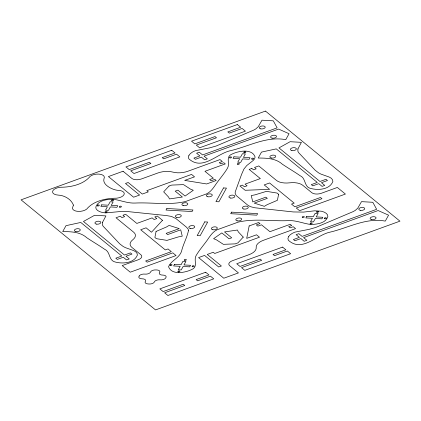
<?xml version="1.0" encoding="UTF-8"?>
<svg xmlns="http://www.w3.org/2000/svg" width="421" height="421" viewBox="0 0 421 421"><rect width="100%" height="100%" fill="white"/><g stroke="black" fill="none" stroke-linecap="round" stroke-linejoin="round"><path stroke-width="0.63" d="M188.508 230.376C187.25 236.897 183.882 242.906 182.046 249.316C180.735 257.836 171.442 259.82 168.542 266.677C171.489 275.329 185.061 272.766 191.434 269.661C198.565 267.077 193.307 260.273 196.107 255.542C199.412 249.99 203.696 245.111 207.453 239.87C210.442 235.45 213.584 230.54 219.083 229.061L238.175 222.13C254.547 218.252 271.777 221.435 288.48 220.625C296.1 220.236 303.125 223.467 310.535 224.456C316.724 224.367 325.686 223.435 327.864 216.536L327.517 214.815L326.196 213.305L324.07 212.073L321.318 211.2L314.619 210.821L303.546 212.105L293.274 211.947L254.642 207.748L250.29 206.616L247.622 205.043L236.181 195.528L235.129 193.297L235.244 191.871L241.591 174.357L243.927 169.053L246.717 165.585L253.153 160.512L254.61 158.78L255.1 156.996C252.147 148.345 238.575 150.907 232.203 154.007C225.072 156.596 230.329 163.401 227.529 168.132C224.225 173.678 219.941 178.562 216.184 183.803C213.194 188.224 210.053 193.134 204.553 194.607L185.461 201.543C169.095 205.422 151.86 202.238 135.157 203.048C127.537 203.438 120.511 200.207 113.102 199.217C106.913 199.307 97.951 200.238 95.778 207.137L96.12 208.853L97.44 210.368L99.566 211.6L102.319 212.473L105.529 212.915L120.09 211.568L127.031 211.5L166.121 215.536L171.452 216.415L176.015 218.631L186.519 227.229L188.155 229.177L188.508 230.376M73.433 205.111L72.77 207.027A7.862 3.884 -6.7 0 0 78.101 211.389A7.862 3.884 -6.7 0 0 87.794 207.869C94.272 201.117 105.071 198.549 114.275 198.254A7.862 3.884 -6.7 0 0 123.963 194.739A7.862 3.884 -6.7 0 0 118.633 190.371C113.27 190.36 101.698 184.919 104.061 178.446A7.862 3.884 -6.7 0 0 98.73 174.084A7.862 3.884 -6.7 0 0 89.036 177.599C82.558 184.356 71.765 186.924 62.561 187.213A7.862 3.884 -6.7 0 0 52.867 190.734A7.862 3.884 -6.7 0 0 58.203 195.102C64.402 195.333 71.207 199.196 73.433 205.111M102.408 222.525L102.398 224.903L103.129 226.209L119.653 243.77L123.153 246.474L125.405 247.643L133.662 250.6L135.788 251.816L137.025 253.353L137.388 255.084C134.041 263.546 121.701 264.172 114.096 261.678C108.55 259.499 110.328 251.553 104.576 249.248C98.809 245.222 92.709 241.712 86.879 237.797C80.274 231.824 71.117 231.618 62.713 231.603L65.992 225.667L80.774 222.446L121.795 256.021L115.807 258.199L117.285 259.41L123.274 257.236L126.568 259.931L129.258 258.957L125.963 256.257L131.952 254.084L130.473 252.874L124.484 255.047L83.463 221.472L94.609 215.273L105.918 215.91L102.408 222.525M297.905 148.96L297.894 151.339L298.626 152.644L315.15 170.205L318.65 172.91L320.902 174.078L329.164 177.036L331.285 178.251L332.522 179.788L332.885 181.519C329.538 189.982 317.202 190.608 309.593 188.113C304.046 185.935 305.825 177.988 300.073 175.683C294.305 171.657 288.206 168.147 282.375 164.232C275.771 158.259 266.614 158.054 258.21 158.038L261.488 152.102L276.271 148.881L317.292 182.456L311.303 184.635L312.787 185.845L318.771 183.672L322.07 186.366L324.754 185.393L321.46 182.693L327.449 180.52L325.97 179.309L319.981 181.483L278.96 147.903L290.106 141.709L301.415 142.345L297.905 148.96M156.065 231.445L154.886 237.455L156.365 238.665L166.984 240.386L178.451 236.891L182.246 236.149L180.714 229.824L167.642 234.571L166.158 233.36L179.235 228.614L169.11 225.403L166.395 227.024L156.065 231.445M278.597 194.281L277.423 200.285L267.088 204.706L264.372 206.327L254.252 203.122L267.324 198.375L265.846 197.165L252.774 201.912L251.242 195.581L255.031 194.839L266.498 191.345L277.118 193.071L278.597 194.281M249.158 225.951L246.701 238.365L256.526 234.797L259.483 237.218L214.721 253.474L213.242 252.263L207.253 254.437L221.372 265.998L218.683 266.972L204.564 255.415L198.575 257.589L223.788 278.228L238.454 272.903L229.645 265.693A7.01 3.463 -6.7 0 1 232.397 260.72L249.006 254.689A14.019 6.925 -6.7 0 0 256.2 247.501A14.019 6.925 -6.7 0 1 263.393 240.307L295.547 228.635L293.211 226.719L290.153 227.829L288.674 226.619L291.732 225.509L290.248 224.298L269.903 231.687L261.499 224.809L257.815 226.145L256.336 224.935L260.02 223.598L258.678 222.493L249.158 225.951M188.961 155.307L188.387 157.096L188.819 158.801C202.569 171.294 216.968 153.376 230.682 150.644C248.89 146.387 266.488 136.015 285.764 139.651L289.048 133.715L278.613 129.079L204.059 156.149L207.353 158.843L204.664 159.822L201.37 157.122L195.381 159.301L193.902 158.091L199.891 155.912L196.596 153.218L199.286 152.239L202.58 154.939L277.134 127.863L273.303 120.827L261.994 120.19L258.199 126.784L255.652 129.026L253.568 130.173L216.189 146.008L209.653 147.876L195.423 150.671L192.607 151.976L190.413 153.565L188.961 155.307M288.48 236.765L287.906 238.554L288.338 240.259C302.089 252.753 316.487 234.834 330.196 232.103C348.404 227.845 366.007 217.473 385.283 221.109L388.567 215.173L378.132 210.537L303.578 237.607L306.872 240.302L304.183 241.28L300.889 238.581L294.9 240.759L293.421 239.544L299.41 237.37L296.116 234.676L298.799 233.697L302.099 236.397L376.648 209.321L372.817 202.285L361.513 201.648L357.718 208.242L355.171 210.484L353.087 211.631L315.708 227.466L309.172 229.334L294.942 232.129L292.127 233.434L289.932 235.023L288.48 236.765M101.708 204.843L100.851 206.39L107.413 206.758L105.513 210.2L108.46 210.368L110.36 206.921L116.927 207.295L117.78 205.748L111.218 205.374L113.123 201.933L110.176 201.764L108.271 205.211L101.708 204.843M166.853 208.511L166 210.053L192.087 211.521L192.939 209.979L166.853 208.511M139.193 276.029L138.998 276.387A4.205 2.079 -6.7 0 0 142.235 278.813A4.205 2.079 -6.7 0 1 145.371 281.381A4.205 2.079 -6.7 0 0 148.234 283.943L148.939 284.007A4.205 2.079 -6.7 0 0 154.381 281.912A4.205 2.079 -6.7 0 1 160.085 279.839A4.205 2.079 -6.7 0 0 165.732 277.913L165.953 277.513A4.205 2.079 -6.7 0 0 162.716 275.087A4.205 2.079 -6.7 0 1 159.575 272.513A4.205 2.079 -6.7 0 0 156.712 269.95L155.98 269.935A4.205 2.079 -6.7 0 0 150.544 272.029A4.205 2.079 -6.7 0 1 144.84 274.103A4.205 2.079 -6.7 0 0 139.193 276.029M174.468 264.399L173.615 265.946L180.177 266.314L178.272 269.761L181.219 269.924L183.124 266.482L189.692 266.851L190.545 265.304L183.982 264.935L185.887 261.488L182.94 261.325L181.035 264.767L174.468 264.399M233.95 156.822L233.092 158.37L239.66 158.738L237.754 162.18L240.701 162.348L242.607 158.901L249.169 159.275L250.021 157.728L243.459 157.359L245.364 153.912L242.417 153.744L240.512 157.191L233.95 156.822M204.743 221.883L197.175 235.576L200.122 235.739L207.69 222.051L204.743 221.883M223.514 187.934L215.947 201.622L218.894 201.791L226.461 188.098L223.514 187.934M231.55 212.147L230.697 213.694L256.784 215.163L257.641 213.621L231.55 212.147M306.709 216.378L305.857 217.925L312.419 218.294L310.514 221.741L313.461 221.909L315.366 218.462L321.933 218.831L322.786 217.283L316.224 216.915L318.129 213.473L315.182 213.305L313.277 216.752L306.709 216.378M169 186.061L163.664 191.834L168.626 197.117L169.442 198.938L182.393 197.028L175.199 191.139L177.888 190.16L185.082 196.049L193.307 190.271L190.539 189.161L183.514 184.624L171.689 185.082L169 186.061M162.48 220.304L151.481 232.239L146.071 227.814L140.693 229.766L165.327 249.927L168.016 248.948L171.31 251.647L145.645 260.967L147.124 262.178L172.789 252.858L176.083 255.552L130.257 272.198L122.19 265.588L138.199 259.778A7.01 3.463 -6.7 0 0 140.946 254.805L131.805 247.327A14.019 6.925 -6.7 0 1 132.757 239.786A14.019 6.925 -6.7 0 0 133.71 232.239L116.017 217.762L120.264 216.22L121.948 217.594L124.632 216.62L122.953 215.242L125.642 214.268L136.836 223.43L152.113 217.883L154.139 219.541L156.828 218.562L154.802 216.904L157.244 216.015L162.48 220.304M243.238 237.123L237.902 242.896L235.213 243.87L223.388 244.333L216.362 239.796L213.594 238.686L221.82 232.908L229.013 238.791L231.703 237.818L224.509 231.929L237.46 230.019L238.275 231.839L243.238 237.123M265.467 111.086L21.05 199.838L155.533 309.914L399.95 221.162L265.467 111.086M237.365 124.548L191.539 141.188L194.834 143.882L214.994 136.562L216.478 137.772L196.312 145.092L199.607 147.792L245.432 131.152L242.138 128.452L229.308 133.115L227.829 131.905L240.659 127.242L237.365 124.548M171.763 150.276L125.937 166.916L129.231 169.61L149.397 162.29L150.876 163.501L130.71 170.821L134.004 173.52L179.835 156.88L176.541 154.181L163.706 158.843L162.227 157.633L175.057 152.97L171.763 150.276M123.064 171.242L108.402 176.567L133.615 197.207L139.604 195.034L125.484 183.477L128.173 182.498L142.293 194.06L148.281 191.881L146.803 190.671L191.566 174.415L194.528 176.841L184.698 180.409L206.658 183.956L216.178 180.498L214.831 179.399L211.147 180.735L209.669 179.525L213.352 178.188L204.948 171.305L225.293 163.916L223.814 162.706L220.757 163.816L219.278 162.606L222.335 161.496L219.999 159.585L187.845 171.258A14.019 6.925 -6.7 0 1 172.899 172.11A14.019 6.925 -6.7 0 0 157.954 172.957L141.345 178.988A7.01 3.463 -6.7 0 1 131.873 178.451L123.064 171.242M251.832 168.442L249.143 169.421L260.336 178.583L245.059 184.13L247.09 185.787L244.401 186.766L242.375 185.108L239.928 185.993L245.164 190.281L269.603 189.345L264.199 184.919L269.572 182.967L294.205 203.127L291.516 204.106L294.811 206.8L320.476 197.481L321.954 198.691L296.289 208.011L299.584 210.71L345.415 194.065L337.342 187.461L321.334 193.276A7.01 3.463 -6.7 0 1 311.861 192.744L302.725 185.261A14.019 6.925 -6.7 0 0 289.59 182.835A14.019 6.925 -6.7 0 1 276.46 180.404L258.768 165.927L254.521 167.469L256.2 168.842L253.51 169.821L251.832 168.442M205.664 272.245L159.838 288.885L163.132 291.585L183.293 284.259L184.772 285.475L164.611 292.795L167.905 295.489L213.731 278.849L210.437 276.155L197.607 280.812L196.128 279.602L208.958 274.945L205.664 272.245M282.565 247.101L236.734 263.746L240.033 266.44L260.194 259.12L261.673 260.331L241.512 267.651L244.806 270.35L290.632 253.705L287.338 251.011L274.508 255.668L273.029 254.458L285.859 249.8L282.565 247.101M170.505 265.504A1.052 0.521 -6.7 0 0 172.073 264.909A1.052 0.521 -6.7 0 0 170.5 264.599A1.052 0.521 -6.7 0 0 170.505 265.504M192.613 266.746A1.052 0.521 -6.7 0 0 194.176 266.151A1.052 0.521 -6.7 0 0 192.607 265.84A1.052 0.521 -6.7 0 0 192.613 266.746M184.766 260.325A1.052 0.521 -6.7 0 0 186.335 259.731A1.052 0.521 -6.7 0 0 184.761 259.42A1.052 0.521 -6.7 0 0 184.766 260.325M178.351 271.924A1.052 0.521 -6.7 0 0 179.92 271.329A1.052 0.521 -6.7 0 0 178.346 271.019A1.052 0.521 -6.7 0 0 178.351 271.924M97.746 205.943A1.052 0.521 -6.7 0 0 99.309 205.353A1.052 0.521 -6.7 0 0 97.74 205.043A1.052 0.521 -6.7 0 0 97.746 205.943M119.848 207.19A1.052 0.521 -6.7 0 0 121.416 206.595A1.052 0.521 -6.7 0 0 119.843 206.285A1.052 0.521 -6.7 0 0 119.848 207.19M112.002 200.764A1.052 0.521 -6.7 0 0 113.57 200.175A1.052 0.521 -6.7 0 0 111.997 199.864A1.052 0.521 -6.7 0 0 112.002 200.764M105.592 212.368A1.052 0.521 -6.7 0 0 107.155 211.774A1.052 0.521 -6.7 0 0 105.582 211.463A1.052 0.521 -6.7 0 0 105.592 212.368M252.09 159.17A1.052 0.521 -6.7 0 0 253.658 158.575A1.052 0.521 -6.7 0 0 252.084 158.264A1.052 0.521 -6.7 0 0 252.09 159.17M229.987 157.922A1.052 0.521 -6.7 0 0 231.55 157.333A1.052 0.521 -6.7 0 0 229.982 157.022A1.052 0.521 -6.7 0 0 229.987 157.922M237.833 164.348A1.052 0.521 -6.7 0 0 239.396 163.753A1.052 0.521 -6.7 0 0 237.828 163.443A1.052 0.521 -6.7 0 0 237.833 164.348M244.243 152.749A1.052 0.521 -6.7 0 0 245.811 152.155A1.052 0.521 -6.7 0 0 244.238 151.844A1.052 0.521 -6.7 0 0 244.243 152.749M324.854 218.725A1.052 0.521 -6.7 0 0 326.417 218.136A1.052 0.521 -6.7 0 0 324.849 217.825A1.052 0.521 -6.7 0 0 324.854 218.725M302.752 217.483A1.052 0.521 -6.7 0 0 304.315 216.889A1.052 0.521 -6.7 0 0 302.741 216.578A1.052 0.521 -6.7 0 0 302.752 217.483M310.593 223.904A1.052 0.521 -6.7 0 0 312.161 223.309A1.052 0.521 -6.7 0 0 310.587 222.998A1.052 0.521 -6.7 0 0 310.593 223.904M317.008 212.305A1.052 0.521 -6.7 0 0 318.576 211.71A1.052 0.521 -6.7 0 0 317.002 211.4A1.052 0.521 -6.7 0 0 317.008 212.305M243.838 209.032A2.979 1.473 -6.7 0 0 248.274 207.353A2.979 1.473 -6.7 0 0 243.822 206.474A2.979 1.473 -6.7 0 0 243.838 209.032M230.387 198.028A2.979 1.473 -6.7 0 0 234.829 196.344A2.979 1.473 -6.7 0 0 230.371 195.465A2.979 1.473 -6.7 0 0 230.387 198.028M237.297 220.867A2.979 1.473 -6.7 0 0 241.733 219.188A2.979 1.473 -6.7 0 0 237.276 218.31A2.979 1.473 -6.7 0 0 237.297 220.867M207.837 196.76A2.979 1.473 -6.7 0 0 212.273 195.076A2.979 1.473 -6.7 0 0 207.821 194.197A2.979 1.473 -6.7 0 0 207.837 196.76M212.852 229.745A2.979 1.473 -6.7 0 0 217.289 228.061A2.979 1.473 -6.7 0 0 212.837 227.182A2.979 1.473 -6.7 0 0 212.852 229.745M183.398 205.632A2.979 1.473 -6.7 0 0 187.834 203.953A2.979 1.473 -6.7 0 0 183.377 203.069A2.979 1.473 -6.7 0 0 183.398 205.632M176.852 217.468A2.979 1.473 -6.7 0 0 181.288 215.784A2.979 1.473 -6.7 0 0 176.836 214.905A2.979 1.473 -6.7 0 0 176.852 217.468M190.303 228.477A2.979 1.473 -6.7 0 0 194.739 226.793A2.979 1.473 -6.7 0 0 190.287 225.914A2.979 1.473 -6.7 0 0 190.303 228.477M271.334 158.028A2.979 1.473 -6.7 0 0 275.771 156.349A2.979 1.473 -6.7 0 0 271.319 155.465A2.979 1.473 -6.7 0 0 271.334 158.028M291.911 150.555A2.979 1.473 -6.7 0 0 296.347 148.876A2.979 1.473 -6.7 0 0 291.89 147.997A2.979 1.473 -6.7 0 0 291.911 150.555M272.098 138.135A2.979 1.473 -6.7 0 0 276.539 136.451A2.979 1.473 -6.7 0 0 272.082 135.573A2.979 1.473 -6.7 0 0 272.098 138.135M260.778 128.868A2.979 1.473 -6.7 0 0 265.219 127.189A2.979 1.473 -6.7 0 0 260.762 126.305A2.979 1.473 -6.7 0 0 260.778 128.868M96.409 224.119A2.979 1.473 -6.7 0 0 100.851 222.441A2.979 1.473 -6.7 0 0 96.393 221.562A2.979 1.473 -6.7 0 0 96.409 224.119M75.838 231.592A2.979 1.473 -6.7 0 0 80.274 229.913A2.979 1.473 -6.7 0 0 75.822 229.029A2.979 1.473 -6.7 0 0 75.838 231.592M371.617 219.594A2.979 1.473 -6.7 0 0 376.058 217.91A2.979 1.473 -6.7 0 0 371.601 217.031A2.979 1.473 -6.7 0 0 371.617 219.594M360.297 210.326A2.979 1.473 -6.7 0 0 364.733 208.648A2.979 1.473 -6.7 0 0 360.281 207.763A2.979 1.473 -6.7 0 0 360.297 210.326"/></g></svg>
